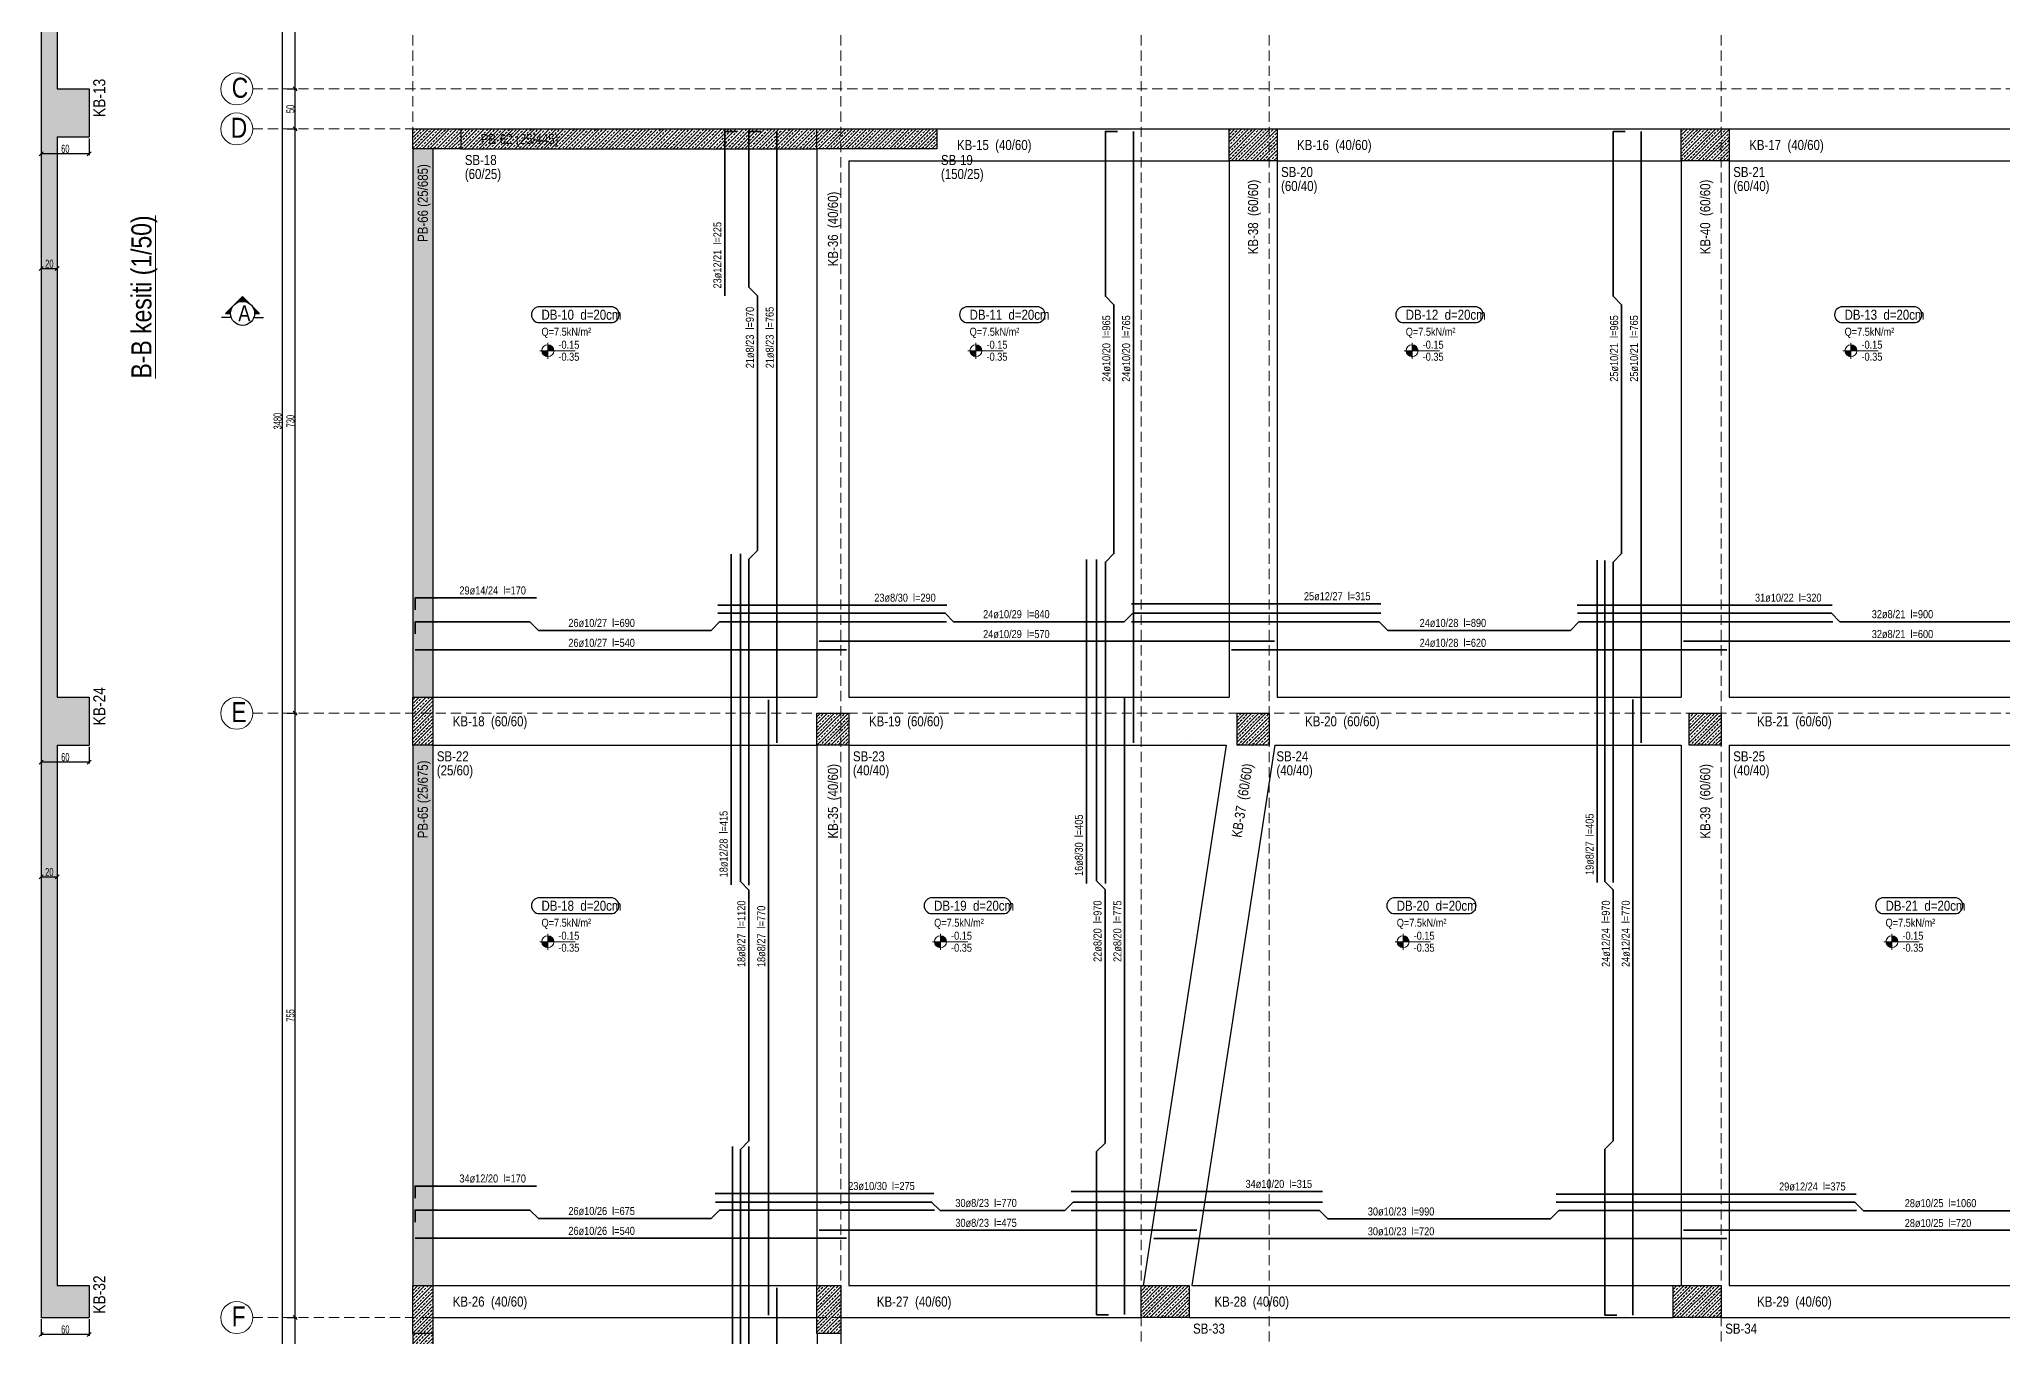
# Model space of a CAD drawing. Header units: millimetres. Extents: x 2532 to 8067, y 819 to 5029.
# Drawn here: x 2564 to 5018, y 1672 to 3293 of the extents above; entities that cross this region are included whole.
import ezdxf

# ---------------------------------------------------------------- set-up
doc = ezdxf.new("R2010")
doc.units = ezdxf.units.MM
doc.linetypes.add('DASHED', pattern=[19.05, 12.7, -6.35])
for name, color, linetype, lineweight in [('AKS BALONU (BEYKENT)', 7, 'Continuous', 20), ('AKS CIZGISI (BEYKENT)', 252, 'DASHED', 20), ('AKS NO (BEYKENT)', 3, 'Continuous', 20), ('AKS OLCU (BEYKENT)', 200, 'Continuous', 20), ('DONATI (BEYKENT)', 4, 'Continuous', 35), ('DONATI YAZISI (BEYKENT)', 3, 'Continuous', 20), ('DOSEME ISMI (BEYKENT)', 9, 'Continuous', 20), ('DOSEME PAFTA (BEYKENT)', 3, 'Continuous', 20), ('DOSEME SINIRI (BEYKENT)', 2, 'Continuous', 30), ('KESIT (BEYKENT)', 151, 'Continuous', 25), ('KESIT ISMI (BEYKENT)', 6, 'Continuous', 20), ('KIRIS (BEYKENT)', 2, 'Continuous', 30), ('KIRIS ISMI (BEYKENT)', 40, 'Continuous', 20), ('KOLON (BEYKENT)', 3, 'Continuous', 30), ('KOLON ISMI (BEYKENT)', 91, 'Continuous', 20), ('KOT CIZGI (BEYKENT)', 120, 'Continuous', 20), ('KOT YAZI (BEYKENT)', 7, 'Continuous', 20), ('OLCU (BEYKENT)', 14, 'Continuous', 20), ('PERDE (BEYKENT)', 6, 'Continuous', 30), ('PERDE ISMI (BEYKENT)', 240, 'Continuous', 20), ('TARAMA (BEYKENT)', 252, 'Continuous', 25), ('YAZI (BEYKENT)', 140, 'Continuous', 20)]:
    doc.layers.add(name, color=color, linetype=linetype, lineweight=lineweight)
doc.styles.add('DONATI YAZISI (BEYKENT)', font='')
doc.styles.add('DSMOLC-50', font='bahnschrift light condensed', dxfattribs={"width": 0.75, "height": 10})
doc.styles.add('KLNOLC-25', font='bahnschrift light condensed', dxfattribs={"width": 0.75, "height": 10})
doc.styles.add('KOT (BEYKENT)', font='')
doc.styles.add('stastyle', font='RomanSTA.ttf')
doc.styles.add('YAZI (BEYKENT)', font='')
doc.styles.get('DONATI YAZISI (BEYKENT)').set_extended_font_data('Bahnschrift Light Condensed')
doc.styles.get('KOT (BEYKENT)').set_extended_font_data('Bahnschrift Light Condensed')
doc.styles.get('YAZI (BEYKENT)').set_extended_font_data('Bahnschrift Light Condensed')
doc.dimstyles.new('DSMOLC-50', dxfattribs={"dimtxt": 10, "dimasz": 5, "dimexe": 2, "dimexo": 2, "dimgap": 1, "dimtad": 1, "dimdec": 1, "dimrnd": 0.5, "dimzin": 12, "dimdsep": 46, "dimtxsty": 'DSMOLC-50', "dimblk": 'OBLIQUE', "dimblk1": 'OBLIQUE', "dimblk2": 'OBLIQUE', "dimcen": 0, "dimclrt": 7, "dimadec": 0, "dimazin": 0, "dimtfac": 1, "dimtdec": 4, "dimtix": 1, "dimtmove": 2, "dimatfit": 3, "dimfxl": 1, "dimtzin": 0, "dimarcsym": 0})
pattern_1 = [(45, (1551.565, 462.183), (-4.490128, 4.490128), []), (45, (1556.055, 462.183), (-4.490128, 4.490128), [3.175, -1.5875])]
pattern_2 = [(45, (1551.565, 462.183), (-4.419417, 4.419417), []), (45, (1555.9844, 462.183), (-4.419417, 4.419417), [3.125, -1.5625])]

# ---------------------------------------------------------------- blocks, each defined once
blk = doc.blocks.new('_Oblique')
at = {"color": 0, "linetype": 'ByBlock', "lineweight": -2}
blk.add_line((-0.5, -0.5), (0.5, 0.5), dxfattribs=at)
blk = doc.blocks.new('*D105')
at = {"layer": 'AKS OLCU (BEYKENT)', "color": 0, "lineweight": -2, "transparency": 16777216}
for p, q in [((2874.3, 1696), (2886.3, 1696)), ((2884.3, 1076), (2884.3, 1696)), ((2874.3, 1076), (2886.3, 1076))]:
    blk.add_line(p, q, dxfattribs=at)
at = {"layer": 'DEFPOINTS', "color": 0, "transparency": 16777216}
for p in [(2872.3, 1696), (2884.3, 1696), (2872.3, 1076)]:
    blk.add_point(p, dxfattribs=at)
at = {"layer": 'AKS OLCU (BEYKENT)', "color": 0, "lineweight": -2, "transparency": 16777216, "xscale": 5, "yscale": 5, "zscale": 5}
for p, rotation in [((2884.3, 1696), 90), ((2884.3, 1076), 270)]:
    blk.add_blockref('_Oblique', p, dxfattribs=dict(at, rotation=rotation))
at = {"layer": 'AKS OLCU (BEYKENT)', "color": 7, "transparency": 16777216, "insert": (2878.2, 1386), "char_height": 10, "attachment_point": 5, "rotation": 90, "style": 'DSMOLC-50'}
blk.add_mtext('620', dxfattribs=at)
blk = doc.blocks.new('*D106')
at = {"layer": 'AKS OLCU (BEYKENT)', "color": 0, "lineweight": -2, "transparency": 16777216}
for p, q in [((2874.3, 2451), (2886.3, 2451)), ((2884.3, 1696), (2884.3, 2451)), ((2874.3, 1696), (2886.3, 1696))]:
    blk.add_line(p, q, dxfattribs=at)
at = {"layer": 'DEFPOINTS', "color": 0, "transparency": 16777216}
for p in [(2872.3, 2451), (2884.3, 2451), (2872.3, 1696)]:
    blk.add_point(p, dxfattribs=at)
at = {"layer": 'AKS OLCU (BEYKENT)', "color": 0, "lineweight": -2, "transparency": 16777216, "xscale": 5, "yscale": 5, "zscale": 5}
for p, rotation in [((2884.3, 2451), 90), ((2884.3, 1696), 270)]:
    blk.add_blockref('_Oblique', p, dxfattribs=dict(at, rotation=rotation))
at = {"layer": 'AKS OLCU (BEYKENT)', "color": 7, "transparency": 16777216, "insert": (2878.2, 2073.5), "char_height": 10, "attachment_point": 5, "rotation": 90, "style": 'DSMOLC-50'}
blk.add_mtext('755', dxfattribs=at)
blk = doc.blocks.new('*D107')
at = {"layer": 'AKS OLCU (BEYKENT)', "color": 0, "lineweight": -2, "transparency": 16777216}
for p, q in [((2874.3, 3181), (2886.3, 3181)), ((2884.3, 2451), (2884.3, 3181)), ((2874.3, 2451), (2886.3, 2451))]:
    blk.add_line(p, q, dxfattribs=at)
at = {"layer": 'DEFPOINTS', "color": 0, "transparency": 16777216}
for p in [(2872.3, 3181), (2884.3, 3181), (2872.3, 2451)]:
    blk.add_point(p, dxfattribs=at)
at = {"layer": 'AKS OLCU (BEYKENT)', "color": 0, "lineweight": -2, "transparency": 16777216, "xscale": 5, "yscale": 5, "zscale": 5}
for p, rotation in [((2884.3, 3181), 90), ((2884.3, 2451), 270)]:
    blk.add_blockref('_Oblique', p, dxfattribs=dict(at, rotation=rotation))
at = {"layer": 'AKS OLCU (BEYKENT)', "color": 7, "transparency": 16777216, "insert": (2878.2, 2816), "char_height": 10, "attachment_point": 5, "rotation": 90, "style": 'DSMOLC-50'}
blk.add_mtext('730', dxfattribs=at)
blk = doc.blocks.new('*D108')
at = {"layer": 'AKS OLCU (BEYKENT)', "color": 0, "lineweight": -2, "transparency": 16777216}
for p, q in [((2874.3, 3231), (2886.3, 3231)), ((2884.3, 3181), (2884.3, 3231)), ((2874.3, 3181), (2886.3, 3181))]:
    blk.add_line(p, q, dxfattribs=at)
at = {"layer": 'DEFPOINTS', "color": 0, "transparency": 16777216}
for p in [(2872.3, 3231), (2884.3, 3231), (2872.3, 3181)]:
    blk.add_point(p, dxfattribs=at)
at = {"layer": 'AKS OLCU (BEYKENT)', "color": 0, "lineweight": -2, "transparency": 16777216, "xscale": 5, "yscale": 5, "zscale": 5}
for p, rotation in [((2884.3, 3231), 90), ((2884.3, 3181), 270)]:
    blk.add_blockref('_Oblique', p, dxfattribs=dict(at, rotation=rotation))
at = {"layer": 'AKS OLCU (BEYKENT)', "color": 7, "transparency": 16777216, "insert": (2878.2, 3206), "char_height": 10, "attachment_point": 5, "rotation": 90, "style": 'DSMOLC-50'}
blk.add_mtext('50', dxfattribs=at)
blk = doc.blocks.new('*D109')
at = {"layer": 'AKS OLCU (BEYKENT)', "color": 0, "lineweight": -2, "transparency": 16777216}
for p, q in [((2874.3, 3991), (2886.3, 3991)), ((2884.3, 3231), (2884.3, 3991)), ((2874.3, 3231), (2886.3, 3231))]:
    blk.add_line(p, q, dxfattribs=at)
at = {"layer": 'DEFPOINTS', "color": 0, "transparency": 16777216}
for p in [(2872.3, 3991), (2884.3, 3991), (2872.3, 3231)]:
    blk.add_point(p, dxfattribs=at)
at = {"layer": 'AKS OLCU (BEYKENT)', "color": 0, "lineweight": -2, "transparency": 16777216, "xscale": 5, "yscale": 5, "zscale": 5}
for p, rotation in [((2884.3, 3991), 90), ((2884.3, 3231), 270)]:
    blk.add_blockref('_Oblique', p, dxfattribs=dict(at, rotation=rotation))
at = {"layer": 'AKS OLCU (BEYKENT)', "color": 7, "transparency": 16777216, "insert": (2878.2, 3611), "char_height": 10, "attachment_point": 5, "rotation": 90, "style": 'DSMOLC-50'}
blk.add_mtext('760', dxfattribs=at)
blk = doc.blocks.new('*D111')
at = {"layer": 'AKS OLCU (BEYKENT)', "color": 0, "lineweight": -2, "transparency": 16777216}
for p, q in [((2870.3, 4556), (2866.3, 4556)), ((2868.3, 1076), (2868.3, 4556)), ((2870.3, 1076), (2866.3, 1076))]:
    blk.add_line(p, q, dxfattribs=at)
at = {"layer": 'DEFPOINTS', "color": 0, "transparency": 16777216}
for p in [(2868.3, 4556), (2872.3, 4556), (2872.3, 1076)]:
    blk.add_point(p, dxfattribs=at)
at = {"layer": 'AKS OLCU (BEYKENT)', "color": 0, "lineweight": -2, "transparency": 16777216, "xscale": 5, "yscale": 5, "zscale": 5}
for p, rotation in [((2868.3, 4556), 90), ((2868.3, 1076), 270)]:
    blk.add_blockref('_Oblique', p, dxfattribs=dict(at, rotation=rotation))
at = {"layer": 'AKS OLCU (BEYKENT)', "color": 7, "transparency": 16777216, "insert": (2862.2, 2816), "char_height": 10, "attachment_point": 5, "rotation": 90, "style": 'DSMOLC-50'}
blk.add_mtext('3480', dxfattribs=at)
blk = doc.blocks.new('*D132')
at = {"layer": 'DEFPOINTS', "color": 0, "transparency": 16777216}
for p in [(2566.9, 3171), (2626.9, 3171), (2566.9, 3150.1)]:
    blk.add_point(p, dxfattribs=at)
at = {"layer": 'OLCU (BEYKENT)', "color": 0, "lineweight": -2, "transparency": 16777216}
for p, q in [((2566.9, 3169), (2566.9, 3148.1)), ((2626.9, 3169), (2626.9, 3148.1)), ((2626.9, 3150.1), (2566.9, 3150.1))]:
    blk.add_line(p, q, dxfattribs=at)
at = {"layer": 'OLCU (BEYKENT)', "color": 0, "lineweight": -2, "transparency": 16777216, "xscale": 5, "yscale": 5, "zscale": 5, "rotation": 180}
blk.add_blockref('_Oblique', (2566.9, 3150.1), dxfattribs=at)
at = {"layer": 'OLCU (BEYKENT)', "color": 0, "lineweight": -2, "transparency": 16777216, "xscale": 5, "yscale": 5, "zscale": 5}
blk.add_blockref('_Oblique', (2626.9, 3150.1), dxfattribs=at)
at = {"layer": 'OLCU (BEYKENT)', "color": 7, "lineweight": -3, "transparency": 16777216, "insert": (2596.9, 3156.2), "char_height": 10, "attachment_point": 5, "style": 'KLNOLC-25'}
blk.add_mtext('60', dxfattribs=at)
blk = doc.blocks.new('*D133')
at = {"layer": 'DEFPOINTS', "color": 0, "transparency": 16777216}
for p in [(2566.9, 3018.3), (2586.9, 3018.3), (2586.9, 3006.5)]:
    blk.add_point(p, dxfattribs=at)
at = {"layer": 'OLCU (BEYKENT)', "color": 0, "lineweight": -2, "transparency": 16777216}
for p, q in [((2566.9, 3016.3), (2566.9, 3004.5)), ((2566.9, 3006.5), (2586.9, 3006.5)), ((2586.9, 3016.3), (2586.9, 3004.5))]:
    blk.add_line(p, q, dxfattribs=at)
at = {"layer": 'OLCU (BEYKENT)', "color": 0, "lineweight": -2, "transparency": 16777216, "xscale": 5, "yscale": 5, "zscale": 5, "rotation": 180}
blk.add_blockref('_Oblique', (2566.9, 3006.5), dxfattribs=at)
at = {"layer": 'OLCU (BEYKENT)', "color": 0, "lineweight": -2, "transparency": 16777216, "xscale": 5, "yscale": 5, "zscale": 5}
blk.add_blockref('_Oblique', (2586.9, 3006.5), dxfattribs=at)
at = {"layer": 'OLCU (BEYKENT)', "color": 7, "lineweight": -3, "transparency": 16777216, "insert": (2576.9, 3012.6), "char_height": 10, "attachment_point": 5, "style": 'KLNOLC-25'}
blk.add_mtext('20', dxfattribs=at)
blk = doc.blocks.new('*D134')
at = {"layer": 'DEFPOINTS', "color": 0, "transparency": 16777216}
for p in [(2566.9, 2411), (2626.9, 2411), (2566.9, 2390.1)]:
    blk.add_point(p, dxfattribs=at)
at = {"layer": 'OLCU (BEYKENT)', "color": 0, "lineweight": -2, "transparency": 16777216}
for p, q in [((2566.9, 2409), (2566.9, 2388.1)), ((2626.9, 2409), (2626.9, 2388.1)), ((2626.9, 2390.1), (2566.9, 2390.1))]:
    blk.add_line(p, q, dxfattribs=at)
at = {"layer": 'OLCU (BEYKENT)', "color": 0, "lineweight": -2, "transparency": 16777216, "xscale": 5, "yscale": 5, "zscale": 5, "rotation": 180}
blk.add_blockref('_Oblique', (2566.9, 2390.1), dxfattribs=at)
at = {"layer": 'OLCU (BEYKENT)', "color": 0, "lineweight": -2, "transparency": 16777216, "xscale": 5, "yscale": 5, "zscale": 5}
blk.add_blockref('_Oblique', (2626.9, 2390.1), dxfattribs=at)
at = {"layer": 'OLCU (BEYKENT)', "color": 7, "lineweight": -3, "transparency": 16777216, "insert": (2596.9, 2396.2), "char_height": 10, "attachment_point": 5, "style": 'KLNOLC-25'}
blk.add_mtext('60', dxfattribs=at)
blk = doc.blocks.new('*D135')
at = {"layer": 'DEFPOINTS', "color": 0, "transparency": 16777216}
for p in [(2566.9, 2258.3), (2586.9, 2258.3), (2586.9, 2246.5)]:
    blk.add_point(p, dxfattribs=at)
at = {"layer": 'OLCU (BEYKENT)', "color": 0, "lineweight": -2, "transparency": 16777216}
for p, q in [((2566.9, 2256.3), (2566.9, 2244.5)), ((2566.9, 2246.5), (2586.9, 2246.5)), ((2586.9, 2256.3), (2586.9, 2244.5))]:
    blk.add_line(p, q, dxfattribs=at)
at = {"layer": 'OLCU (BEYKENT)', "color": 0, "lineweight": -2, "transparency": 16777216, "xscale": 5, "yscale": 5, "zscale": 5, "rotation": 180}
blk.add_blockref('_Oblique', (2566.9, 2246.5), dxfattribs=at)
at = {"layer": 'OLCU (BEYKENT)', "color": 0, "lineweight": -2, "transparency": 16777216, "xscale": 5, "yscale": 5, "zscale": 5}
blk.add_blockref('_Oblique', (2586.9, 2246.5), dxfattribs=at)
at = {"layer": 'OLCU (BEYKENT)', "color": 7, "lineweight": -3, "transparency": 16777216, "insert": (2576.9, 2252.6), "char_height": 10, "attachment_point": 5, "style": 'KLNOLC-25'}
blk.add_mtext('20', dxfattribs=at)
blk = doc.blocks.new('*D136')
at = {"layer": 'DEFPOINTS', "color": 0, "transparency": 16777216}
for p in [(2566.9, 1696), (2626.9, 1696), (2566.9, 1675.1)]:
    blk.add_point(p, dxfattribs=at)
at = {"layer": 'OLCU (BEYKENT)', "color": 0, "lineweight": -2, "transparency": 16777216}
for p, q in [((2566.9, 1694), (2566.9, 1673.1)), ((2626.9, 1694), (2626.9, 1673.1)), ((2626.9, 1675.1), (2566.9, 1675.1))]:
    blk.add_line(p, q, dxfattribs=at)
at = {"layer": 'OLCU (BEYKENT)', "color": 0, "lineweight": -2, "transparency": 16777216, "xscale": 5, "yscale": 5, "zscale": 5, "rotation": 180}
blk.add_blockref('_Oblique', (2566.9, 1675.1), dxfattribs=at)
at = {"layer": 'OLCU (BEYKENT)', "color": 0, "lineweight": -2, "transparency": 16777216, "xscale": 5, "yscale": 5, "zscale": 5}
blk.add_blockref('_Oblique', (2626.9, 1675.1), dxfattribs=at)
at = {"layer": 'OLCU (BEYKENT)', "color": 7, "lineweight": -3, "transparency": 16777216, "insert": (2596.9, 1681.2), "char_height": 10, "attachment_point": 5, "style": 'KLNOLC-25'}
blk.add_mtext('60', dxfattribs=at)

msp = doc.modelspace()

# ---------------------------------------------------------------- hatches: boundary and pattern name
at = {"layer": 'KESIT (BEYKENT)', "lineweight": -3}
h = msp.add_hatch(color=256, dxfattribs=at)
h.dxf.hatch_style = 1
h.paths.add_polyline_path([(2829.04, 2961.24), (2818.43, 2971.84), (2807.83, 2961.24, -0.1989124), (2818.43, 2965.63, -0.1989124)])
h = msp.add_hatch(color=256, dxfattribs=at)
h.dxf.hatch_style = 1
h.paths.add_polyline_path([(2803.43, 2950.63, -0.1989124), (2807.83, 2961.24), (2797.22, 2950.63)])
h = msp.add_hatch(color=256, dxfattribs=at)
h.dxf.hatch_style = 1
h.paths.add_polyline_path([(2839.65, 2950.63), (2829.04, 2961.24, -0.1989124), (2833.43, 2950.63)])
at = {"layer": 'KOT CIZGI (BEYKENT)'}
h = msp.add_hatch(color=256, dxfattribs=at)
h.dxf.hatch_style = 1
h.paths.add_polyline_path([(3199.89, 2903.95), (3192.39, 2903.95, 0.4142136), (3199.89, 2896.45)])
h = msp.add_hatch(color=256, dxfattribs=at)
h.dxf.hatch_style = 1
h.paths.add_polyline_path([(3199.89, 2911.45), (3199.89, 2903.95), (3207.39, 2903.95, 0.4142136)])
h = msp.add_hatch(color=256, dxfattribs=at)
h.dxf.hatch_style = 1
h.paths.add_polyline_path([(3734.89, 2903.95), (3727.39, 2903.95, 0.4142136), (3734.89, 2896.45)])
h = msp.add_hatch(color=256, dxfattribs=at)
h.dxf.hatch_style = 1
h.paths.add_polyline_path([(3734.89, 2911.45), (3734.89, 2903.95), (3742.39, 2903.95, 0.4142136)])
h = msp.add_hatch(color=256, dxfattribs=at)
h.dxf.hatch_style = 1
h.paths.add_polyline_path([(4279.89, 2903.95), (4272.39, 2903.95, 0.4142136), (4279.89, 2896.45)])
h = msp.add_hatch(color=256, dxfattribs=at)
h.dxf.hatch_style = 1
h.paths.add_polyline_path([(4279.89, 2911.45), (4279.89, 2903.95), (4287.39, 2903.95, 0.4142136)])
h = msp.add_hatch(color=256, dxfattribs=at)
h.dxf.hatch_style = 1
h.paths.add_polyline_path([(4828.22, 2903.95), (4820.72, 2903.95, 0.4142136), (4828.22, 2896.45)])
h = msp.add_hatch(color=256, dxfattribs=at)
h.dxf.hatch_style = 1
h.paths.add_polyline_path([(4828.22, 2911.45), (4828.22, 2903.95), (4835.72, 2903.95, 0.4142136)])
h = msp.add_hatch(color=256, dxfattribs=at)
h.dxf.hatch_style = 1
h.paths.add_polyline_path([(3199.89, 2165.62), (3192.39, 2165.62, 0.4142136), (3199.89, 2158.12)])
h = msp.add_hatch(color=256, dxfattribs=at)
h.dxf.hatch_style = 1
h.paths.add_polyline_path([(3199.89, 2173.12), (3199.89, 2165.62), (3207.39, 2165.62, 0.4142136)])
h = msp.add_hatch(color=256, dxfattribs=at)
h.dxf.hatch_style = 1
h.paths.add_polyline_path([(3690.53, 2165.62), (3683.03, 2165.62, 0.4142136), (3690.53, 2158.12)])
h = msp.add_hatch(color=256, dxfattribs=at)
h.dxf.hatch_style = 1
h.paths.add_polyline_path([(3690.53, 2173.12), (3690.53, 2165.62), (3698.03, 2165.62, 0.4142136)])
h = msp.add_hatch(color=256, dxfattribs=at)
h.dxf.hatch_style = 1
h.paths.add_polyline_path([(4268.61, 2165.62), (4261.11, 2165.62, 0.4142136), (4268.61, 2158.12)])
h = msp.add_hatch(color=256, dxfattribs=at)
h.dxf.hatch_style = 1
h.paths.add_polyline_path([(4268.61, 2173.12), (4268.61, 2165.62), (4276.11, 2165.62, 0.4142136)])
h = msp.add_hatch(color=256, dxfattribs=at)
h.dxf.hatch_style = 1
h.paths.add_polyline_path([(4879.44, 2165.62), (4871.94, 2165.62, 0.4142136), (4879.44, 2158.12)])
h = msp.add_hatch(color=256, dxfattribs=at)
h.dxf.hatch_style = 1
h.paths.add_polyline_path([(4879.44, 2173.12), (4879.44, 2165.62), (4886.94, 2165.62, 0.4142136)])
at = {"layer": 'TARAMA (BEYKENT)', "lineweight": -3}
h = msp.add_hatch(dxfattribs=at)
h.set_pattern_fill('ANSI33', color=256)
h.set_pattern_definition([(45, (1640.8744, 462.183), (-4.490128, 4.490128), []), (45, (1645.3645, 462.183), (-4.490128, 4.490128), [3.175, -1.5875])])
h.paths.add_polyline_path([(2626.86, 1736.01), (2586.86, 1736.01), (2586.86, 2411.01), (2626.86, 2411.01), (2626.86, 2471.01), (2586.86, 2471.01), (2586.86, 3171.01), (2626.86, 3171.01), (2626.86, 3231.01), (2586.86, 3231.01), (2586.86, 3951.01), (2626.86, 3951.01), (2626.86, 3991.01), (2586.86, 3991.01), (2586.86, 4516.01), (2626.86, 4516.01), (2626.86, 4556.01), (2566.86, 4556.01), (2566.86, 4516.11), (2566.86, 3951.01), (2566.86, 3231.01), (2566.86, 3191.11), (2566.86, 2411.01), (2566.86, 1736.01), (2566.86, 1696.01), (2626.86, 1696.01)])
at = {"layer": 'TARAMA (BEYKENT)'}
h = msp.add_hatch(dxfattribs=at)
h.set_pattern_fill('ANSI33', color=256, style=0, pattern_type=0)
h.set_pattern_definition(pattern_2)
h.paths.add_polyline_path([(3031.12, 3181.01), (3091.12, 3181.01), (3091.12, 3156.01), (3031.12, 3156.01)], flags=0)
at = {"layer": 'TARAMA (BEYKENT)', "lineweight": -3}
h = msp.add_hatch(dxfattribs=at)
h.set_pattern_fill('ANSI33', color=256)
h.set_pattern_definition(pattern_1)
h.paths.add_polyline_path([(3536.12, 3181.01), (3091.12, 3181.01), (3091.12, 3156.01), (3536.12, 3156.01)])
at = {"layer": 'TARAMA (BEYKENT)'}
h = msp.add_hatch(dxfattribs=at)
h.set_pattern_fill('ANSI33', color=256, style=0, pattern_type=0)
h.set_pattern_definition(pattern_2)
h.paths.add_polyline_path([(3536.12, 3181.01), (3686.12, 3181.01), (3686.12, 3156.01), (3536.12, 3156.01)], flags=0)
h = msp.add_hatch(dxfattribs=at)
h.set_pattern_fill('ANSI33', color=256, style=0, pattern_type=0)
h.set_pattern_definition(pattern_2)
h.paths.add_polyline_path([(4051.12, 3181.01), (4111.12, 3181.01), (4111.12, 3141.01), (4051.12, 3141.01)], flags=0)
h = msp.add_hatch(dxfattribs=at)
h.set_pattern_fill('ANSI33', color=256, style=0, pattern_type=0)
h.set_pattern_definition(pattern_2)
h.paths.add_polyline_path([(4616.12, 3181.01), (4676.12, 3181.01), (4676.12, 3141.01), (4616.12, 3141.01)], flags=0)
at = {"layer": 'TARAMA (BEYKENT)', "lineweight": -3}
h = msp.add_hatch(dxfattribs=at)
h.set_pattern_fill('ANSI33', color=256)
h.set_pattern_definition(pattern_1)
h.paths.add_polyline_path([(3056.12, 3156.01), (3031.02, 3156.01), (3031.02, 2471.01), (3056.02, 2471.01)])
at = {"layer": 'TARAMA (BEYKENT)'}
h = msp.add_hatch(dxfattribs=at)
h.set_pattern_fill('ANSI33', color=256, style=0, pattern_type=0)
h.set_pattern_definition(pattern_2)
h.paths.add_polyline_path([(3031.12, 2471.01), (3056.12, 2471.01), (3056.12, 2411.01), (3031.12, 2411.01)], flags=0)
h = msp.add_hatch(dxfattribs=at)
h.set_pattern_fill('ANSI33', color=256, style=0, pattern_type=0)
h.set_pattern_definition(pattern_2)
h.paths.add_polyline_path([(3536.12, 2451.01), (3576.12, 2451.01), (3576.12, 2411.01), (3536.12, 2411.01)], flags=0)
h = msp.add_hatch(dxfattribs=at)
h.set_pattern_fill('ANSI33', color=256, style=0, pattern_type=0)
h.set_pattern_definition(pattern_2)
h.paths.add_polyline_path([(4061.09, 2451.01), (4101.09, 2451.01), (4101.09, 2411.01), (4061.09, 2411.01)], flags=0)
h = msp.add_hatch(dxfattribs=at)
h.set_pattern_fill('ANSI33', color=256, style=0, pattern_type=0)
h.set_pattern_definition(pattern_2)
h.paths.add_polyline_path([(4626.12, 2451.01), (4666.12, 2451.01), (4666.12, 2411.01), (4626.12, 2411.01)], flags=0)
at = {"layer": 'TARAMA (BEYKENT)', "lineweight": -3}
h = msp.add_hatch(dxfattribs=at)
h.set_pattern_fill('ANSI33', color=256)
h.set_pattern_definition(pattern_1)
h.paths.add_polyline_path([(3056.12, 2411.01), (3031.02, 2411.01), (3031.02, 1736.01), (3056.02, 1736.01)])
at = {"layer": 'TARAMA (BEYKENT)'}
h = msp.add_hatch(dxfattribs=at)
h.set_pattern_fill('ANSI33', color=256, style=0, pattern_type=0)
h.set_pattern_definition(pattern_2)
h.paths.add_polyline_path([(3031.12, 1736.01), (3056.12, 1736.01), (3056.12, 1676.01), (3031.12, 1676.01)], flags=0)
h = msp.add_hatch(dxfattribs=at)
h.set_pattern_fill('ANSI33', color=256, style=0, pattern_type=0)
h.set_pattern_definition(pattern_2)
h.paths.add_polyline_path([(3536.12, 1736.01), (3566.12, 1736.01), (3566.12, 1676.01), (3536.12, 1676.01)], flags=0)
h = msp.add_hatch(dxfattribs=at)
h.set_pattern_fill('ANSI33', color=256, style=0, pattern_type=0)
h.set_pattern_definition(pattern_2)
h.paths.add_polyline_path([(3941.14, 1736.01), (4001.14, 1736.01), (4001.14, 1696.01), (3941.14, 1696.01)], flags=0)
h = msp.add_hatch(dxfattribs=at)
h.set_pattern_fill('ANSI33', color=256, style=0, pattern_type=0)
h.set_pattern_definition(pattern_2)
h.paths.add_polyline_path([(4606.12, 1736.01), (4666.12, 1736.01), (4666.12, 1696.01), (4606.12, 1696.01)], flags=0)
at = {"layer": 'TARAMA (BEYKENT)', "lineweight": -3}
h = msp.add_hatch(dxfattribs=at)
h.set_pattern_fill('ANSI33', color=256)
h.set_pattern_definition(pattern_1)
h.paths.add_polyline_path([(3056.12, 1676.01), (3031.02, 1676.01), (3031.02, 1136.01), (3056.02, 1136.01)])

# ---------------------------------------------------------------- linework, layer by layer
at = {"layer": 'AKS BALONU (BEYKENT)'}
for centre in [(2811.12, 3231.01), (2811.12, 3181.01), (2811.12, 2451.01), (2811.12, 1696.01)]:
    msp.add_circle(centre, 20, dxfattribs=at)
at = {"layer": 'AKS CIZGISI (BEYKENT)'}
for p, q in [((3031.12, 866.01), (3031.12, 4756.01)), ((3566.12, 866.01), (3566.12, 4756.01)), ((3941.12, 866.01), (3941.12, 4756.01)), ((4101.12, 866.01), (4101.12, 4756.01)), ((4666.12, 866.01), (4666.12, 4756.01)), ((2831.12, 3231.01), (8016.12, 3231.01)), ((2831.12, 3181.01), (8016.12, 3181.01)), ((2831.12, 2451.01), (8016.12, 2451.01)), ((2831.12, 1696.01), (8016.12, 1696.01))]:
    msp.add_line(p, q, dxfattribs=at)
at = {"layer": 'DONATI (BEYKENT)'}
for points in [[(3421.12, 2972.48), (3421.12, 3177.85), (3436.12, 3177.85)], [(3451.12, 2236.17), (3451.12, 2643.67), (3461.72, 2654.29), (3461.71, 2972.56), (3451.12, 2983.17), (3451.12, 3177.92), (3466.12, 3177.94)], [(3486.12, 2414.01), (3486.12, 3178.01)], [(3896.54, 2238.54), (3896.54, 2639.92), (3907.15, 2650.54), (3907.14, 2961.31), (3896.54, 2971.92), (3896.54, 3177.92), (3911.54, 3177.94)], [(3931.54, 2414.01), (3931.54, 3178.01)], [(4531.12, 2239.61), (4531.12, 2639.92), (4541.72, 2650.54), (4541.71, 2961.31), (4531.12, 2971.92), (4531.12, 3177.92), (4546.12, 3177.94)], [(4566.12, 2414.01), (4566.12, 3178.01)], [(3428.87, 2236.84), (3428.87, 2649.93)], [(3440.52, 1543.92), (3440.52, 1906.17), (3451.12, 1916.78), (3451.12, 2230.05), (3440.52, 2240.67), (3440.52, 2650.42)], [(3872.87, 2238.55), (3872.87, 2643.14)], [(3900.55, 1699.68), (3885.55, 1699.67), (3885.55, 1903.45), (3896.15, 1914.06), (3896.15, 2230.97), (3885.55, 2241.58), (3885.55, 2643.06)], [(4511.07, 2239.75), (4511.07, 2642.1)], [(4535.7, 1699.12), (4520.7, 1699.11), (4520.7, 1906.37), (4531.3, 1916.98), (4531.3, 2230.29), (4520.7, 2240.9), (4520.7, 2641.69)], [(3033.96, 2580.07), (3033.96, 2595.07), (3185.59, 2595.07)], [(3412.35, 2586.01), (3698.37, 2586.01)], [(3929.01, 2587.85), (4240.91, 2587.85)], [(4486.08, 2586.01), (4804.56, 2586.01)], [(3034.04, 2550.07), (3034.03, 2565.07), (3177.53, 2565.07), (3188.14, 2554.47), (3403.92, 2554.47), (3414.53, 2565.07), (3698.19, 2565.07)], [(3412.39, 2576.01), (3696.27, 2576.01), (3706.89, 2565.41), (3920.16, 2565.41), (3930.77, 2576.01), (4240.98, 2576.01)], [(3929.36, 2565.07), (4238.78, 2565.07), (4249.39, 2554.47), (4477.67, 2554.47), (4488.28, 2565.07), (4805.74, 2565.07)], [(4486.35, 2576.01), (4803.77, 2576.01), (4814.39, 2565.41), (5042.66, 2565.41), (5053.27, 2576.01), (5375.9, 2576.01)], [(3034.12, 2530.07), (3573.12, 2530.07)], [(3539.11, 2541.01), (4108.11, 2541.01)], [(4054.12, 2530.07), (4673.12, 2530.07)], [(4619.11, 2541.01), (5218.11, 2541.01)], [(3475.52, 1699), (3475.52, 2468)], [(3920.55, 1699.75), (3920.55, 2470.73)], [(4555.7, 1699.19), (4555.7, 2468.25)], [(3430.5, 1544.54), (3430.5, 1909.74)], [(3466.12, 1078.94), (3451.12, 1078.92), (3451.12, 1251.17), (3461.72, 1261.79), (3461.71, 1535.06), (3451.12, 1545.67), (3451.12, 1909.76)], [(3033.96, 1845.41), (3033.96, 1860.41), (3185.59, 1860.41)], [(3409.12, 1851.01), (3682.07, 1851.01)], [(3409.22, 1840.43), (3679.31, 1840.43), (3689.92, 1829.82), (3845.91, 1829.83), (3856.52, 1840.43), (4168.01, 1840.43)], [(3853.92, 1853.6), (4167.94, 1853.6)], [(4459.72, 1850.43), (4834.69, 1850.43)], [(4460.04, 1840.2), (4833.2, 1840.2), (4843.81, 1829.6), (5130.93, 1829.6), (5141.55, 1840.2), (5507.09, 1840.2)], [(3034.04, 1815.41), (3034.03, 1830.41), (3177.53, 1830.41), (3188.14, 1819.8), (3403.92, 1819.81), (3414.53, 1830.41), (3682.88, 1830.41)], [(3854.01, 1829.82), (4164.05, 1829.82), (4174.66, 1819.22), (4452.76, 1819.23), (4463.37, 1829.82), (4835, 1829.82)], [(3034.12, 1795.41), (3573.12, 1795.41)], [(3539.11, 1805.43), (4011, 1805.43)], [(3957, 1794.82), (4673.12, 1794.82)], [(4619.11, 1805.2), (5335.81, 1805.2)], [(3486.12, 1079.01), (3486.12, 1733.01)]]:
    msp.add_lwpolyline(points, dxfattribs=at)
at = {"layer": 'DOSEME PAFTA (BEYKENT)', "lineweight": -3}
for points in [[(3189.31, 2939.02), (3278.93, 2939.02, 1), (3278.93, 2958.8), (3189.31, 2958.8, 1)], [(3724.31, 2939.02), (3811.36, 2939.02, 1), (3811.36, 2958.8), (3724.31, 2958.8, 1)], [(4269.31, 2939.02), (4358.67, 2939.02, 1), (4358.67, 2958.8), (4269.31, 2958.8, 1)], [(4817.64, 2939.02), (4906.94, 2939.02, 1), (4906.94, 2958.8), (4817.64, 2958.8, 1)], [(3189.31, 2200.69), (3278.86, 2200.69, 1), (3278.86, 2220.47), (3189.31, 2220.47, 1)], [(3679.95, 2200.69), (3769.06, 2200.69, 1), (3769.06, 2220.47), (3679.95, 2220.47, 1)], [(4258.03, 2200.69), (4349.96, 2200.69, 1), (4349.96, 2220.47), (4258.03, 2220.47, 1)], [(4868.85, 2200.69), (4958.21, 2200.69, 1), (4958.21, 2220.47), (4868.85, 2220.47, 1)]]:
    msp.add_lwpolyline(points, format="xyb", close=True, dxfattribs=at)
at = {"layer": 'DOSEME SINIRI (BEYKENT)'}
for p, q in [((2566.86, 3951.01), (2566.86, 3231.01)), ((2586.86, 3951.01), (2586.86, 3231.01)), ((2566.86, 3231.11), (2566.86, 3191.11)), ((2566.86, 3231.01), (2566.86, 2411.01)), ((2586.86, 3231.01), (2626.86, 3231.01)), ((2626.86, 3231.01), (2626.86, 3171.01)), ((2586.86, 3171.01), (2626.86, 3171.01)), ((2586.86, 3171.01), (2586.86, 2471.01)), ((2586.86, 2471.01), (2626.86, 2471.01)), ((2626.86, 2471.01), (2626.86, 2411.01)), ((2566.86, 2451.11), (2566.86, 2411.11)), ((2566.86, 2411.01), (2566.86, 1736.01)), ((2586.86, 2411.01), (2626.86, 2411.01)), ((2586.86, 2411.01), (2586.86, 1736.01)), ((2566.86, 1736.01), (2566.86, 1696.01)), ((2566.86, 1735.91), (2566.86, 1695.91)), ((2586.86, 1736.01), (2626.86, 1736.01)), ((2626.86, 1736.01), (2626.86, 1696.01)), ((2566.86, 1696.01), (2626.86, 1696.01))]:
    msp.add_line(p, q, dxfattribs=at)
at = {"layer": 'KESIT (BEYKENT)', "lineweight": -3, "flags": 128}
for points in [[(2833.43, 2950.63), (2839.65, 2950.63), (2818.43, 2971.84), (2797.22, 2950.63), (2803.43, 2950.63)], [(2804.29, 2945.63), (2792.22, 2945.63)], [(2832.58, 2945.63), (2844.65, 2945.63)]]:
    msp.add_lwpolyline(points, dxfattribs=at)
at = {"layer": 'KESIT (BEYKENT)', "lineweight": -3}
msp.add_circle((2818.43, 2950.63), 15, dxfattribs=at)
at = {"layer": 'KIRIS (BEYKENT)'}
for p, q in [((3686.12, 3181.01), (4051.12, 3181.01)), ((4111.12, 3181.01), (4616.12, 3181.01)), ((4676.12, 3181.01), (5181.02, 3181.01)), ((3536.12, 3156.01), (3536.12, 2471.01)), ((3576.12, 3141.01), (4051.12, 3141.01)), ((3576.12, 3141.01), (3576.12, 2471.01)), ((4051.12, 3141.01), (4051.12, 2471.01)), ((4111.12, 3141.01), (4616.12, 3141.01)), ((4111.12, 3141.01), (4111.12, 2471.01)), ((4616.12, 3141.01), (4616.12, 2471.01)), ((4676.12, 3141.01), (5181.02, 3141.01)), ((4676.12, 3141.01), (4676.12, 2471.01)), ((3056.02, 2471.01), (3536.12, 2471.01)), ((3576.12, 2471.01), (4051.12, 2471.01)), ((4111.12, 2471.01), (4616.12, 2471.01)), ((4676.12, 2471.01), (5181.12, 2471.01)), ((3056.12, 2411.01), (3536.12, 2411.01)), ((3536.12, 2411.01), (3536.12, 1736.01)), ((3576.12, 2411.01), (4047.69, 2411.01)), ((3576.12, 2411.01), (3576.12, 1736.01)), ((4047.69, 2411.01), (3943.82, 1735.91)), ((4108.39, 2411.01), (4004.55, 1736.01)), ((4108.39, 2411.01), (4616.12, 2411.01)), ((4616.12, 2411.01), (4616.12, 1735.91)), ((4676.12, 2411.01), (5181.08, 2411.01)), ((4676.12, 2411.01), (4676.12, 1736.01)), ((3056.02, 1736.01), (3536.22, 1736.01)), ((3576.12, 1736.01), (3941.14, 1736.01)), ((4004.55, 1736.01), (4606.22, 1736.01)), ((4676.12, 1736.01), (5301.15, 1736.01)), ((3056.02, 1696.01), (3536.22, 1696.01)), ((3566.22, 1696.01), (3941.14, 1696.01)), ((4001.14, 1696.01), (4606.22, 1696.01)), ((4666.22, 1696.01), (5301.15, 1696.01)), ((3536.22, 1676.01), (3536.22, 1135.91)), ((3566.12, 1676.01), (3566.22, 1135.91))]:
    msp.add_line(p, q, dxfattribs=at)
at = {"layer": 'KOLON (BEYKENT)'}
for points in [[(3031.12, 3181.01), (3091.12, 3181.01), (3091.12, 3156.01), (3031.12, 3156.01)], [(3536.12, 3181.01), (3686.12, 3181.01), (3686.12, 3156.01), (3536.12, 3156.01)], [(4051.12, 3181.01), (4111.12, 3181.01), (4111.12, 3141.01), (4051.12, 3141.01)], [(4616.12, 3181.01), (4676.12, 3181.01), (4676.12, 3141.01), (4616.12, 3141.01)], [(3031.12, 2471.01), (3056.12, 2471.01), (3056.12, 2411.01), (3031.12, 2411.01)], [(3536.12, 2451.01), (3576.12, 2451.01), (3576.12, 2411.01), (3536.12, 2411.01)], [(4061.09, 2451.01), (4101.09, 2451.01), (4101.09, 2411.01), (4061.09, 2411.01)], [(4626.12, 2451.01), (4666.12, 2451.01), (4666.12, 2411.01), (4626.12, 2411.01)], [(3031.12, 1736.01), (3056.12, 1736.01), (3056.12, 1676.01), (3031.12, 1676.01)], [(3536.12, 1736.01), (3566.12, 1736.01), (3566.12, 1676.01), (3536.12, 1676.01)], [(3941.14, 1736.01), (4001.14, 1736.01), (4001.14, 1696.01), (3941.14, 1696.01)], [(4606.12, 1736.01), (4666.12, 1736.01), (4666.12, 1696.01), (4606.12, 1696.01)]]:
    msp.add_lwpolyline(points, close=True, dxfattribs=at)
at = {"layer": 'KOT CIZGI (BEYKENT)'}
for p, q in [((3189.89, 2903.95), (3233.92, 2903.95)), ((3199.89, 2913.95), (3199.89, 2893.95)), ((3724.89, 2903.95), (3768.92, 2903.95)), ((3734.89, 2913.95), (3734.89, 2893.95)), ((4269.89, 2903.95), (4313.92, 2903.95)), ((4279.89, 2913.95), (4279.89, 2893.95)), ((4818.22, 2903.95), (4862.25, 2903.95)), ((4828.22, 2913.95), (4828.22, 2893.95)), ((3189.89, 2165.62), (3233.92, 2165.62)), ((3199.89, 2175.62), (3199.89, 2155.62)), ((3680.53, 2165.62), (3724.56, 2165.62)), ((3690.53, 2175.62), (3690.53, 2155.62)), ((4258.61, 2165.62), (4302.64, 2165.62)), ((4268.61, 2175.62), (4268.61, 2155.62)), ((4869.44, 2165.62), (4913.46, 2165.62)), ((4879.44, 2175.62), (4879.44, 2155.62))]:
    msp.add_line(p, q, dxfattribs=at)
for centre in [(3199.89, 2903.95), (3734.89, 2903.95), (4279.89, 2903.95), (4828.22, 2903.95), (3199.89, 2165.62), (3690.53, 2165.62), (4268.61, 2165.62), (4879.44, 2165.62)]:
    msp.add_circle(centre, 7.5, dxfattribs=at)
at = {"layer": 'PERDE (BEYKENT)'}
for p, q in [((3091.02, 3181.01), (3536.12, 3181.01)), ((3031.02, 3156.11), (3031.02, 2471.01)), ((3056.12, 3156.11), (3056.02, 2471.01)), ((3091.02, 3156.01), (3536.12, 3156.01)), ((3031.02, 2411.01), (3031.02, 1736.01)), ((3056.12, 2411.01), (3056.02, 1736.01)), ((3031.02, 1676.01), (3031.02, 1135.91)), ((3056.12, 1676.01), (3056.02, 1135.91))]:
    msp.add_line(p, q, dxfattribs=at)

# ---------------------------------------------------------------- texts
at = {"layer": 'AKS NO (BEYKENT)', "style": 'YAZI (BEYKENT)'}
for s, p in [('C', (2804.79, 3220.01)), ('D', (2803.52, 3170.01)), ('E', (2804.33, 2440.01)), ('F', (2804.8, 1685.01))]:
    msp.add_text(s, height=25, dxfattribs=at).set_placement(p)
at = {"layer": 'DONATI (BEYKENT)', "style": 'stastyle'}
for s, p in [('& 1-.2- 1- 5.349999- 5.65', (3539.11, 2541.01)), ('& 1-.2- 1- 5.65- 6.950002', (4619.11, 2541.01)), ('& 1-.2- 1- 0- 5.350001', (3034.12, 2521.01)), ('& 1-.2- 1- 5.350001- 5.15', (4054.12, 2521.01)), ('& 1-.2- 1- 7.550001- 0', (3486.12, 2414.01)), ('& 1-.2- 1- 7.550002- 0', (4001.12, 2414.01)), ('& 1-.2- 1- 7.550001- 0', (4566.12, 2414.01)), ('& 1-.2- 1- 5.349999- 6.359415', (3539.11, 1805.43)), ('& 1-.2- 1- 6.359415- 6.65887', (4619.11, 1805.2)), ('& 1-.2- 1- 0- 4.599999', (3034.12, 1786.01)), ('& 1-.2- 1- 4.599999- 6.000003', (3957, 1785.43)), ('& 1-.2- 1- 6.199999- 7.299999', (3466.12, 1699)), ('& 1-.2- 1- 0- 7.3', (3880.65, 1707.02)), ('& 1-.2- 1- 0- 7.299998', (4546.12, 1699.25))]:
    msp.add_text(s, height=0.0005, dxfattribs=at).set_placement(p)
at = {"layer": 'DONATI YAZISI (BEYKENT)', "style": 'DONATI YAZISI (BEYKENT)'}
for s, rotation, p in [(' 23ø12/21  l=225', 90, (3416.69, 2978.51)), (' 21ø8/23  l=970', 90, (3457.29, 2878.86)), (' 21ø8/23  l=765', 90, (3482.12, 2878.85)), (' 24ø10/20  l=965', 90, (3902.72, 2861.92)), (' 24ø10/20  l=765', 90, (3927.54, 2861.91)), (' 25ø10/21  l=965', 90, (4537.29, 2861.98)), (' 25ø10/21  l=765', 90, (4562.12, 2861.97)), (' 18ø12/28  l=415', 90, (3424.45, 2242.87)), (' 16ø8/30  l=405', 90, (3868.44, 2244.58)), (' 19ø8/27  l=405', 90, (4506.65, 2245.78)), (' 18ø8/27  l=1120', 90, (3446.69, 2130.73)), (' 18ø8/27  l=770', 90, (3471.52, 2130.72)), (' 22ø8/20  l=970', 90.00007, (3891.73, 2137.2)), (' 22ø8/20  l=775', 90.00007, (3916.55, 2137.19)), (' 24ø12/24  l=970', 90.00007, (4526.87, 2130.89)), (' 24ø12/24  l=770', 90.00007, (4551.7, 2130.88))]:
    msp.add_text(s, height=10, rotation=rotation, dxfattribs=at).set_placement(p)
for s, p in [(' 29ø14/24  l=170', (3086.17, 2599.5)), (' 23ø8/30  l=290', (3604.63, 2590.43)), (' 25ø12/27  l=315', (4141.5, 2592.27)), (' 31ø10/22  l=320', (4705.16, 2590.43)), (' 24ø10/29  l=840', (3740.57, 2569.83)), (' 32ø8/21  l=900', (4851.07, 2569.83)), (' 26ø10/27  l=690', (3222.33, 2558.9)), (' 24ø10/29  l=570', (3740.56, 2545.01)), (' 24ø10/28  l=890', (4286.08, 2558.9)), (' 32ø8/21  l=600', (4851.06, 2545.01)), (' 26ø10/27  l=540', (3222.32, 2534.07)), (' 24ø10/28  l=620', (4286.07, 2534.07)), (' 34ø12/20  l=170', (3086.16, 1864.83)), (' 23ø10/30  l=275', (3572.03, 1855.43)), (' 34ø10/20  l=315', (4068.53, 1858.02)), (' 29ø12/24  l=375', (4735.28, 1854.85)), (' 30ø8/23  l=770', (3705.92, 1834.25)), (' 28ø10/25  l=1060', (4892.27, 1834.02)), (' 26ø10/26  l=675', (3222.33, 1824.23)), (' 30ø8/23  l=475', (3705.91, 1809.43)), (' 30ø10/23  l=990', (4221.32, 1823.65)), (' 28ø10/25  l=720', (4892.26, 1809.2)), (' 26ø10/26  l=540', (3222.32, 1799.41)), (' 30ø10/23  l=720', (4221.31, 1798.82))]:
    msp.add_text(s, height=10, dxfattribs=at).set_placement(p)
at = {"layer": 'DOSEME ISMI (BEYKENT)', "style": 'YAZI (BEYKENT)'}
for s, p in [('DB-10  d=20cm', (3191.95, 2942.67)), ('DB-11  d=20cm', (3726.95, 2942.67)), ('DB-12  d=20cm', (4271.95, 2942.67)), ('DB-13  d=20cm', (4820.28, 2942.67)), ('DB-18  d=20cm', (3191.95, 2204.34)), ('DB-19  d=20cm', (3682.59, 2204.34)), ('DB-20  d=20cm', (4260.67, 2204.34)), ('DB-21  d=20cm', (4871.49, 2204.34))]:
    msp.add_text(s, height=12.5, dxfattribs=at).set_placement(p)
at = {"layer": 'KESIT ISMI (BEYKENT)', "style": 'YAZI (BEYKENT)'}
msp.add_text('%%UB-B kesiti (1/50)', height=25, rotation=90, dxfattribs=at).set_placement((2704.46, 2869.28))
msp.add_text('A', height=20, dxfattribs=at).set_placement((2812.98, 2940.76))
at = {"layer": 'KIRIS ISMI (BEYKENT)', "style": 'YAZI (BEYKENT)'}
for s, height, rotation, p in [('KB-13', 15, 90, (2646.86, 3195.92)), ('KB-38  (60/60)', 12.5, 90, (4087.37, 3024.5)), ('KB-40  (60/60)', 12.5, 90, (4652.37, 3024.51)), ('KB-36  (40/60)', 12.5, 90, (3562.37, 3009.5)), ('KB-24', 15, 90, (2646.86, 2435.9)), ('KB-35  (40/60)', 12.5, 90, (3562.37, 2294.6)), ('KB-37  (60/60)', 12.5, 81.25391, (4066.53, 2295.07)), ('KB-39  (60/60)', 12.5, 90, (4652.37, 2294.5)), ('KB-32', 15, 90, (2646.86, 1700.88))]:
    msp.add_text(s, height=height, rotation=rotation, dxfattribs=at).set_placement(p)
for s, p in [('KB-15  (40/60)', (3711.12, 3154.76)), ('KB-16  (40/60)', (4136.12, 3154.76)), ('KB-17  (40/60)', (4701.12, 3154.76)), ('KB-18  (60/60)', (3081.02, 2434.76)), ('KB-19  (60/60)', (3601.12, 2434.76)), ('KB-20  (60/60)', (4146.12, 2434.76)), ('KB-21  (60/60)', (4711.02, 2434.76)), ('KB-26  (40/60)', (3081.02, 1709.76)), ('KB-27  (40/60)', (3611.02, 1709.76)), ('KB-28  (40/60)', (4032.95, 1709.76)), ('KB-29  (40/60)', (4711.02, 1709.76))]:
    msp.add_text(s, height=12.5, dxfattribs=at).set_placement(p)
at = {"layer": 'KOLON ISMI (BEYKENT)', "style": 'YAZI (BEYKENT)'}
for s, p in [('SB-18', (3096.12, 3136.01)), ('SB-19', (3691.12, 3136.01)), ('(60/25)', (3096.12, 3118.51)), ('(150/25)', (3691.12, 3118.51)), ('SB-20', (4116.12, 3121.01)), ('(60/40)', (4116.12, 3103.51)), ('SB-21', (4681.12, 3121.01)), ('(60/40)', (4681.12, 3103.51)), ('SB-22', (3061.12, 2391.01)), ('(25/60)', (3061.12, 2373.51)), ('SB-23', (3581.12, 2391.01)), ('(40/40)', (3581.12, 2373.51)), ('SB-24', (4110.31, 2391.01)), ('(40/40)', (4110.31, 2373.51)), ('SB-25', (4681.12, 2391.01)), ('(40/40)', (4681.12, 2373.51)), ('SB-33', (4006.14, 1676.01)), ('SB-34', (4671.12, 1676.01))]:
    msp.add_text(s, height=12.5, dxfattribs=at).set_placement(p)
at = {"layer": 'KOT YAZI (BEYKENT)', "style": 'KOT (BEYKENT)'}
for s, p in [(' -0.15', (3209.89, 2906.45)), (' -0.35', (3209.89, 2891.45)), (' -0.15', (3744.89, 2906.45)), (' -0.35', (3744.89, 2891.45)), (' -0.15', (4289.89, 2906.45)), (' -0.35', (4289.89, 2891.45)), (' -0.15', (4838.22, 2906.45)), (' -0.35', (4838.22, 2891.45)), (' -0.15', (3209.89, 2168.12)), (' -0.35', (3209.89, 2153.12)), (' -0.15', (3700.53, 2168.12)), (' -0.35', (3700.53, 2153.12)), (' -0.15', (4278.61, 2168.12)), (' -0.35', (4278.61, 2153.12)), (' -0.15', (4889.44, 2168.12)), (' -0.35', (4889.44, 2153.12))]:
    msp.add_text(s, height=10, dxfattribs=at).set_placement(p)
at = {"layer": 'PERDE ISMI (BEYKENT)', "style": 'YAZI (BEYKENT)'}
msp.add_text('PB-62 (25/445)', height=12.5, dxfattribs=at).set_placement((3116.02, 3162.26))
for s, p in [('PB-66 (25/685)', (3049.87, 3039.91)), ('PB-65 (25/675)', (3049.87, 2294.91))]:
    msp.add_text(s, height=12.5, rotation=90, dxfattribs=at).set_placement(p)
at = {"layer": 'YAZI (BEYKENT)', "style": 'YAZI (BEYKENT)'}
for p in [(3191.95, 2922.67), (3726.95, 2922.67), (4271.95, 2922.67), (4820.28, 2922.67), (3191.95, 2184.34), (3682.59, 2184.34), (4260.67, 2184.34), (4871.49, 2184.34)]:
    msp.add_text('Q=7.5kN/m²', height=10, dxfattribs=at).set_placement(p)

# ---------------------------------------------------------------- dimensions: what is measured, and where the dimension line sits
at = {"layer": 'AKS OLCU (BEYKENT)'}
for base, p1, p2, picture, middle in [((2868.25, 4556.01), (2872.25, 1076.01), (2872.25, 4556.01), '*D111', (2862.15, 2816.01)), ((2884.25, 3991.01), (2872.25, 3231.01), (2872.25, 3991.01), '*D109', (2878.15, 3611.01)), ((2884.25, 3231.01), (2872.25, 3181.01), (2872.25, 3231.01), '*D108', (2878.15, 3206.01)), ((2884.25, 3181.01), (2872.25, 2451.01), (2872.25, 3181.01), '*D107', (2878.15, 2816.01)), ((2884.25, 2451.01), (2872.25, 1696.01), (2872.25, 2451.01), '*D106', (2878.2, 2073.51)), ((2884.25, 1696.01), (2872.25, 1076.01), (2872.25, 1696.01), '*D105', (2878.15, 1386.01))]:
    dim = msp.add_linear_dim(base=base, p1=p1, p2=p2, angle=90, dimstyle='DSMOLC-50', dxfattribs=at)
    dim.commit()
    dim.dimension.update_dxf_attribs({"geometry": picture, "text_midpoint": middle})
at = {"layer": 'OLCU (BEYKENT)', "lineweight": -3}
for base, p1, p2, picture, middle in [((2566.86, 3150.09), (2626.86, 3171.01), (2566.86, 3171.01), '*D132', (2596.86, 3156.19)), ((2586.86, 3006.53), (2566.86, 3018.28), (2586.86, 3018.28), '*D133', (2576.86, 3012.63)), ((2566.86, 2390.09), (2626.86, 2411.01), (2566.86, 2411.01), '*D134', (2596.86, 2396.19)), ((2586.86, 2246.53), (2566.86, 2258.28), (2586.86, 2258.28), '*D135', (2576.86, 2252.63)), ((2566.86, 1675.09), (2626.86, 1696.01), (2566.86, 1696.01), '*D136', (2596.86, 1681.19))]:
    dim = msp.add_linear_dim(base=base, p1=p1, p2=p2, dimstyle='DSMOLC-50', override={"dimtxsty": 'KLNOLC-25'}, dxfattribs=at)
    dim.commit()
    dim.dimension.update_dxf_attribs({"geometry": picture, "text_midpoint": middle})

doc.saveas('drawing.dxf')
